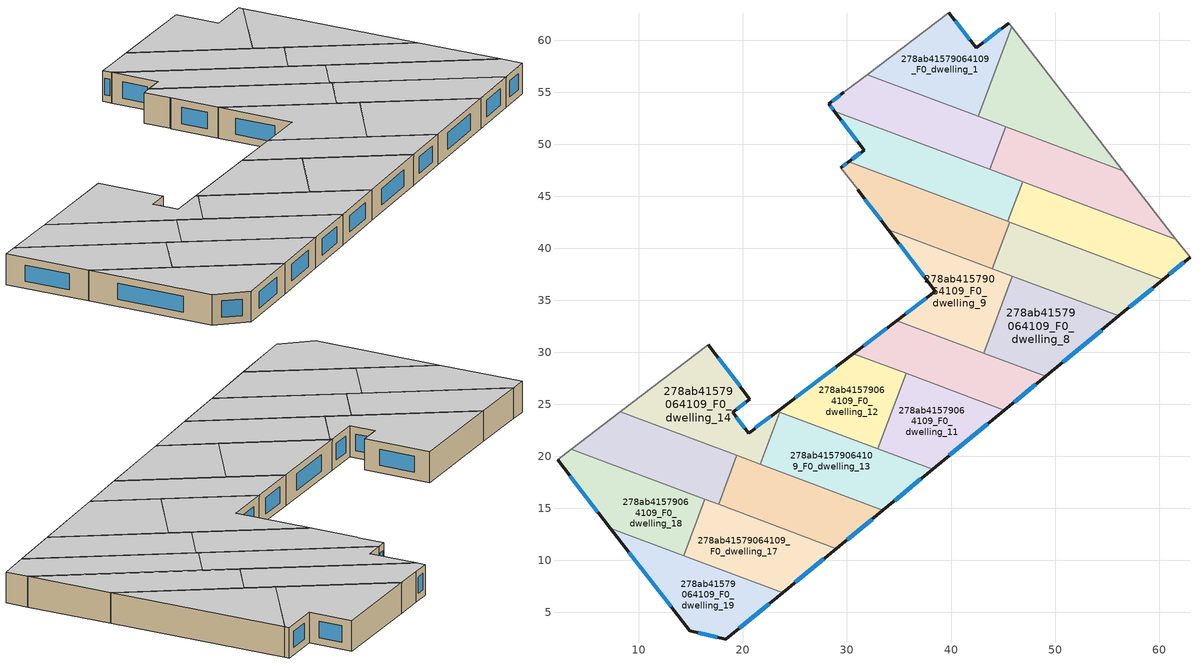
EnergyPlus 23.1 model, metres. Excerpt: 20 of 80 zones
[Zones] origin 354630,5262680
278ab41579064109_F0_dwelling_0
 floor ground (EU_floor_Construction): 45.82,61.27 56.52,47.46 42.6,52.67 z0
 wall to 278ab41579064109_F0_dwelling_1 (EU_wall_Construction): 45.82,61.27 42.6,52.67 z0:3
 wall adiabatic (EU_wall_Construction): 56.52,47.46 45.82,61.27 z0:3
 wall to 278ab41579064109_F0_dwelling_2 (EU_wall_Construction): 45.26,51.67 56.52,47.46 z0:3
 wall to 278ab41579064109_F0_dwelling_3 (EU_wall_Construction): 42.6,52.67 45.26,51.67 z0:3
 ceiling to 278ab41579064109_F1_dwelling_0 (EU_floor_Construction): 56.52,47.46 45.82,61.27 42.6,52.67 z3
278ab41579064109_F0_dwelling_1
 floor ground (EU_floor_Construction): 45.54,61.64 45.82,61.27 42.6,52.67 31.93,56.67 39.79,62.65 42.4,59.25 z0
 wall outside (EU_wall_Construction): 45.54,61.64 42.4,59.25 39.79,62.65 z0:3
 wall adiabatic (EU_wall_Construction): 39.79,62.65 31.93,56.67 / 45.82,61.27 45.54,61.64 z0:3
 wall to 278ab41579064109_F0_dwelling_3 (EU_wall_Construction): 31.93,56.67 42.6,52.67 z0:3
 window (EU_Window_Construction): 41.79,60.05 40.4,61.85 / 44.8,61.08 43.14,59.81 z0.7:2.3
 ceiling to 278ab41579064109_F1_dwelling_1 (EU_floor_Construction): 42.6,52.67 45.82,61.27 45.54,61.64 42.4,59.25 39.79,62.65 31.93,56.67 z3
278ab41579064109_F0_dwelling_10
 floor ground (EU_floor_Construction): 49.09,27.7 45.14,24.44 30.62,29.88 34.79,33.05 z0
 wall outside (EU_wall_Construction): 34.79,33.05 30.62,29.88 / 45.14,24.44 49.09,27.7 z0:3
 wall to 278ab41579064109_F0_dwelling_11 (EU_wall_Construction): 35.68,27.98 45.14,24.44 z0:3
 wall to 278ab41579064109_F0_dwelling_9 (EU_wall_Construction): 43.14,29.92 34.79,33.05 z0:3
 wall to 278ab41579064109_F0_dwelling_12 (EU_wall_Construction): 30.62,29.88 35.68,27.98 z0:3
 wall to 278ab41579064109_F0_dwelling_8 (EU_wall_Construction): 49.09,27.7 43.14,29.92 z0:3
 window (EU_Window_Construction): 33.81,32.3 31.6,30.62 / 46.06,25.21 48.16,26.93 z0.7:2.3
 ceiling to 278ab41579064109_F1_dwelling_10 (EU_floor_Construction): 49.09,27.7 34.79,33.05 30.62,29.88 45.14,24.44 z3
278ab41579064109_F0_dwelling_11
 floor ground (EU_floor_Construction): 45.14,24.44 38.23,18.75 32.97,20.72 35.68,27.98 z0
 wall outside (EU_wall_Construction): 38.23,18.75 45.14,24.44 z0:3
 wall to 278ab41579064109_F0_dwelling_12 (EU_wall_Construction): 35.68,27.98 32.97,20.72 z0:3
 wall to 278ab41579064109_F0_dwelling_13 (EU_wall_Construction): 32.97,20.72 38.23,18.75 z0:3
 window (EU_Window_Construction): 39.85,20.09 43.51,23.11 z0.7:2.3
 ceiling to 278ab41579064109_F1_dwelling_11 (EU_floor_Construction): 45.14,24.44 35.68,27.98 32.97,20.72 38.23,18.75 z3
278ab41579064109_F0_dwelling_12
 floor ground (EU_floor_Construction): 35.68,27.98 32.97,20.72 23.33,24.33 30.62,29.88 z0
 wall outside (EU_wall_Construction): 30.62,29.88 23.33,24.33 z0:3
 wall to 278ab41579064109_F0_dwelling_14 (EU_wall_Construction): 23.33,24.33 23.54,24.25 z0:3
 wall to 278ab41579064109_F0_dwelling_13 (EU_wall_Construction): 23.54,24.25 32.97,20.72 z0:3
 window (EU_Window_Construction): 28.91,28.57 25.04,25.63 z0.7:2.3
 ceiling to 278ab41579064109_F1_dwelling_12 (EU_floor_Construction): 32.97,20.72 35.68,27.98 30.62,29.88 23.33,24.33 z3
278ab41579064109_F0_dwelling_13
 floor ground (EU_floor_Construction): 38.23,18.75 33.46,14.83 21.66,19.25 23.54,24.25 z0
 wall outside (EU_wall_Construction): 33.46,14.83 38.23,18.75 z0:3
 wall to 278ab41579064109_F0_dwelling_14 (EU_wall_Construction): 23.54,24.25 21.66,19.25 z0:3
 wall to 278ab41579064109_F0_dwelling_15 (EU_wall_Construction): 21.66,19.25 33.46,14.83 z0:3
 window (EU_Window_Construction): 34.58,15.75 37.11,17.83 z0.7:2.3
 ceiling to 278ab41579064109_F1_dwelling_13 (EU_floor_Construction): 38.23,18.75 23.54,24.25 21.66,19.25 33.46,14.83 z3
278ab41579064109_F0_dwelling_14
 floor ground (EU_floor_Construction): 20.66,25.49 19.01,24.24 20.56,22.23 23.33,24.33 23.54,24.25 21.66,19.25 8.23,24.28 16.68,30.71 z0
 wall outside (EU_wall_Construction): 23.33,24.33 20.56,22.23 19.01,24.24 20.66,25.49 16.68,30.71 z0:3
 wall adiabatic (EU_wall_Construction): 16.68,30.71 8.23,24.28 z0:3
 wall to 278ab41579064109_F0_dwelling_16 (EU_wall_Construction): 8.23,24.28 19.42,20.09 z0:3
 wall to 278ab41579064109_F0_dwelling_15 (EU_wall_Construction): 19.42,20.09 21.66,19.25 z0:3
 window (EU_Window_Construction): 22.68,23.84 21.21,22.72 / 19.73,26.72 17.61,29.48 / 19.4,24.54 20.27,25.2 / 20.19,22.7 19.37,23.77 z0.7:2.3
 ceiling to 278ab41579064109_F1_dwelling_14 (EU_floor_Construction): 21.66,19.25 23.54,24.25 23.33,24.33 20.56,22.23 19.01,24.24 20.66,25.49 16.68,30.71 8.23,24.28 z3
278ab41579064109_F0_dwelling_15
 floor ground (EU_floor_Construction): 33.46,14.83 28.97,11.13 17.65,15.37 19.42,20.09 z0
 wall outside (EU_wall_Construction): 28.97,11.13 33.46,14.83 z0:3
 wall to 278ab41579064109_F0_dwelling_16 (EU_wall_Construction): 19.42,20.09 17.65,15.37 z0:3
 wall to 278ab41579064109_F0_dwelling_17 (EU_wall_Construction): 17.65,15.37 28.97,11.13 z0:3
 window (EU_Window_Construction): 30.03,12 32.41,13.96 z0.7:2.3
 ceiling to 278ab41579064109_F1_dwelling_15 (EU_floor_Construction): 33.46,14.83 19.42,20.09 17.65,15.37 28.97,11.13 z3
278ab41579064109_F0_dwelling_16
 floor ground (EU_floor_Construction): 19.42,20.09 17.65,15.37 3.49,20.67 8.23,24.28 z0
 wall adiabatic (EU_wall_Construction): 8.23,24.28 3.49,20.67 z0:3
 wall to 278ab41579064109_F0_dwelling_18 (EU_wall_Construction): 3.49,20.67 16.34,15.86 z0:3
 wall to 278ab41579064109_F0_dwelling_17 (EU_wall_Construction): 16.34,15.86 17.65,15.37 z0:3
 ceiling to 278ab41579064109_F1_dwelling_16 (EU_floor_Construction): 17.65,15.37 19.42,20.09 8.23,24.28 3.49,20.67 z3
278ab41579064109_F0_dwelling_17
 floor ground (EU_floor_Construction): 28.97,11.13 23.83,6.89 14.32,10.45 16.34,15.86 z0
 wall outside (EU_wall_Construction): 23.83,6.89 28.97,11.13 z0:3
 wall to 278ab41579064109_F0_dwelling_18 (EU_wall_Construction): 16.34,15.86 14.32,10.45 z0:3
 wall to 278ab41579064109_F0_dwelling_19 (EU_wall_Construction): 14.32,10.45 23.83,6.89 z0:3
 window (EU_Window_Construction): 25.03,7.89 27.76,10.13 z0.7:2.3
 ceiling to 278ab41579064109_F1_dwelling_17 (EU_floor_Construction): 28.97,11.13 16.34,15.86 14.32,10.45 23.83,6.89 z3
278ab41579064109_F0_dwelling_18
 floor ground (EU_floor_Construction): 16.34,15.86 14.32,10.45 7.25,13.1 2.17,19.67 3.49,20.67 z0
 wall outside (EU_wall_Construction): 2.17,19.67 7.25,13.1 z0:3
 wall adiabatic (EU_wall_Construction): 3.49,20.67 2.17,19.67 z0:3
 wall to 278ab41579064109_F0_dwelling_19 (EU_wall_Construction): 7.25,13.1 14.32,10.45 z0:3
 window (EU_Window_Construction): 3.37,18.13 6.06,14.64 z0.7:2.3
 ceiling to 278ab41579064109_F1_dwelling_18 (EU_floor_Construction): 14.32,10.45 16.34,15.86 3.49,20.67 2.17,19.67 7.25,13.1 z3
278ab41579064109_F0_dwelling_19
 floor ground (EU_floor_Construction): 23.83,6.89 18.37,2.4 14.88,3.23 7.25,13.1 z0
 wall outside (EU_wall_Construction): 7.25,13.1 14.88,3.23 18.37,2.4 23.83,6.89 z0:3
 window (EU_Window_Construction): 19.65,3.45 22.54,5.84 / 15.7,3.03 17.55,2.59 / 9.04,10.78 13.09,5.55 z0.7:2.3
 ceiling to 278ab41579064109_F1_dwelling_19 (EU_floor_Construction): 23.83,6.89 7.25,13.1 14.88,3.23 18.37,2.4 z3
278ab41579064109_F0_dwelling_2
 floor ground (EU_floor_Construction): 56.52,47.46 61.63,40.87 43.73,47.57 45.26,51.67 z0
 wall to 278ab41579064109_F0_dwelling_3 (EU_wall_Construction): 45.26,51.67 43.73,47.57 z0:3
 wall adiabatic (EU_wall_Construction): 61.63,40.87 56.52,47.46 z0:3
 wall to 278ab41579064109_F0_dwelling_4 (EU_wall_Construction): 46.88,46.39 61.63,40.87 z0:3
 wall to 278ab41579064109_F0_dwelling_5 (EU_wall_Construction): 43.73,47.57 46.88,46.39 z0:3
 ceiling to 278ab41579064109_F1_dwelling_2 (EU_floor_Construction): 61.63,40.87 56.52,47.46 45.26,51.67 43.73,47.57 z3
278ab41579064109_F0_dwelling_3
 floor ground (EU_floor_Construction): 45.26,51.67 43.73,47.57 28.79,53.16 28.25,53.87 29.71,54.98 31.93,56.67 z0
 wall outside (EU_wall_Construction): 29.71,54.98 28.25,53.87 28.79,53.16 z0:3
 wall adiabatic (EU_wall_Construction): 31.93,56.67 29.71,54.98 z0:3
 wall to 278ab41579064109_F0_dwelling_5 (EU_wall_Construction): 28.79,53.16 43.73,47.57 z0:3
 window (EU_Window_Construction): 29.36,54.72 28.59,54.13 / 28.37,53.71 28.66,53.33 z0.7:2.3
 ceiling to 278ab41579064109_F1_dwelling_3 (EU_floor_Construction): 43.73,47.57 45.26,51.67 31.93,56.67 29.71,54.98 28.25,53.87 28.79,53.16 z3
278ab41579064109_F0_dwelling_4
 floor ground (EU_floor_Construction): 61.63,40.87 62.97,39.13 60.37,36.99 45.45,42.57 46.88,46.39 z0
 wall outside (EU_wall_Construction): 60.37,36.99 62.97,39.13 z0:3
 wall to 278ab41579064109_F0_dwelling_5 (EU_wall_Construction): 46.88,46.39 45.45,42.57 z0:3
 wall adiabatic (EU_wall_Construction): 62.97,39.13 61.63,40.87 z0:3
 wall to 278ab41579064109_F0_dwelling_6 (EU_wall_Construction): 45.65,42.5 60.37,36.99 z0:3
 wall to 278ab41579064109_F0_dwelling_7 (EU_wall_Construction): 45.45,42.57 45.65,42.5 z0:3
 window (EU_Window_Construction): 60.98,37.49 62.36,38.63 z0.7:2.3
 ceiling to 278ab41579064109_F1_dwelling_4 (EU_floor_Construction): 62.97,39.13 61.63,40.87 46.88,46.39 45.45,42.57 60.37,36.99 z3
278ab41579064109_F0_dwelling_5
 floor ground (EU_floor_Construction): 46.88,46.39 45.45,42.57 30.17,48.3 31.65,49.43 28.79,53.16 z0
 wall outside (EU_wall_Construction): 28.79,53.16 31.65,49.43 30.17,48.3 z0:3
 wall to 278ab41579064109_F0_dwelling_7 (EU_wall_Construction): 30.17,48.3 45.45,42.57 z0:3
 window (EU_Window_Construction): 29.46,52.29 30.98,50.31 / 31.3,49.16 30.51,48.56 z0.7:2.3
 ceiling to 278ab41579064109_F1_dwelling_5 (EU_floor_Construction): 45.45,42.57 46.88,46.39 28.79,53.16 31.65,49.43 30.17,48.3 z3
278ab41579064109_F0_dwelling_6
 floor ground (EU_floor_Construction): 60.37,36.99 56.13,33.5 43.98,38.05 45.65,42.5 z0
 wall outside (EU_wall_Construction): 56.13,33.5 60.37,36.99 z0:3
 wall to 278ab41579064109_F0_dwelling_7 (EU_wall_Construction): 45.65,42.5 43.98,38.05 z0:3
 wall to 278ab41579064109_F0_dwelling_8 (EU_wall_Construction): 45.91,37.33 56.13,33.5 z0:3
 wall to 278ab41579064109_F0_dwelling_9 (EU_wall_Construction): 43.98,38.05 45.91,37.33 z0:3
 window (EU_Window_Construction): 57.13,34.32 59.37,36.17 z0.7:2.3
 ceiling to 278ab41579064109_F1_dwelling_6 (EU_floor_Construction): 60.37,36.99 45.65,42.5 43.98,38.05 56.13,33.5 z3
278ab41579064109_F0_dwelling_7
 floor ground (EU_floor_Construction): 45.65,42.5 43.98,38.05 33.96,41.8 31.04,45.62 31.01,45.65 29.42,47.73 30.17,48.3 z0
 wall outside (EU_wall_Construction): 31.04,45.62 33.96,41.8 / 30.17,48.3 29.42,47.73 z0:3
 wall adiabatic (EU_wall_Construction): 29.42,47.73 31.01,45.65 31.04,45.62 z0:3
 wall to 278ab41579064109_F0_dwelling_9 (EU_wall_Construction): 33.96,41.8 43.98,38.05 z0:3
 window (EU_Window_Construction): 31.73,44.72 33.28,42.7 / 29.99,48.16 29.59,47.86 z0.7:2.3
 ceiling to 278ab41579064109_F1_dwelling_7 (EU_floor_Construction): 43.98,38.05 45.65,42.5 30.17,48.3 29.42,47.73 31.01,45.65 31.04,45.62 33.96,41.8 z3
278ab41579064109_F0_dwelling_8
 floor ground (EU_floor_Construction): 56.13,33.5 49.09,27.7 43.14,29.92 45.91,37.33 z0
 wall outside (EU_wall_Construction): 49.09,27.7 56.13,33.5 z0:3
 wall to 278ab41579064109_F0_dwelling_9 (EU_wall_Construction): 45.91,37.33 43.14,29.92 z0:3
 window (EU_Window_Construction): 50.74,29.06 54.48,32.14 z0.7:2.3
 ceiling to 278ab41579064109_F1_dwelling_8 (EU_floor_Construction): 56.13,33.5 45.91,37.33 43.14,29.92 49.09,27.7 z3
278ab41579064109_F0_dwelling_9
 floor ground (EU_floor_Construction): 45.91,37.33 43.14,29.92 34.79,33.05 38.5,35.87 33.96,41.8 z0
 wall outside (EU_wall_Construction): 33.96,41.8 38.5,35.87 34.79,33.05 z0:3
 window (EU_Window_Construction): 35.03,40.41 37.43,37.26 / 37.63,35.21 35.66,33.71 z0.7:2.3
 ceiling to 278ab41579064109_F1_dwelling_9 (EU_floor_Construction): 43.14,29.92 45.91,37.33 33.96,41.8 38.5,35.87 34.79,33.05 z3
[Building]
EU S2 Campaign: North Axis=0; Terrain=City; Solar Distribution=FullExterior
[Site:Location]
Budapest.Ferenc.Liszt.Intl.AP: Latitude=47.437; Longitude=19.256; Time Zone=1; Elevation=185
[SizingPeriod:WeatherFileDays]
AnnualSizingPeriod: Begin Month=1; Begin Day of Month=1; End Month=12; End Day of Month=31; Day of Week for Start Day=Monday; Use Weather File Daylight Saving Period=No; Use Weather File Rain and Snow Indicators=No
[MATERIAL]
EU_InternalMass_Material: Roughness=MediumRough; Thickness=0.1; Conductivity=1; Density=1800; Specific Heat=900; Thermal Absorptance=0.9; Solar Absorptance=0.7; Visible Absorptance=0.7
[MATERIAL:NOMASS] Roughness=MediumRough; Thermal Absorptance=0.9; Solar Absorptance=0.7; Visible Absorptance=0.7
Name | Thermal Resistance
EU_wall_NoMass | 0.832559
EU_floor_NoMass | 0.872794
[WINDOWMATERIAL:SIMPLEGLAZINGSYSTEM]
EU_Window_SimpleGlazing: UFactor=2.79869; Solar Heat Gain Coefficient=0.75; Visible Transmittance=0.75
[CONSTRUCTION]
EU_wall_Construction: EU_wall_NoMass
EU_floor_Construction: EU_floor_NoMass
EU_Window_Construction: EU_Window_SimpleGlazing
EU_InternalMass_Construction: EU_InternalMass_Material
[ZONE] Type=1; Multiplier=1; Ceiling Height=autocalculate; Floor Area=autocalculate; Part of Total Floor Area=Yes
Name | Volume
278ab41579064109_F0_dwelling_0; 278ab41579064109_F0_dwelling_7 | 204.691
278ab41579064109_F0_dwelling_1 | 204.659
278ab41579064109_F0_dwelling_10; 278ab41579064109_F0_dwelling_8; 278ab41579064109_F0_dwelling_9 | 204.702
278ab41579064109_F0_dwelling_11 | 182.59
278ab41579064109_F0_dwelling_12 | 182.588
278ab41579064109_F0_dwelling_13 | 226.742
278ab41579064109_F0_dwelling_14 | 226.754
278ab41579064109_F0_dwelling_15; 278ab41579064109_F0_dwelling_6 | 204.682
278ab41579064109_F0_dwelling_16 | 204.661
278ab41579064109_F0_dwelling_17 | 204.664
278ab41579064109_F0_dwelling_18 | 204.668
278ab41579064109_F0_dwelling_19 | 204.692
278ab41579064109_F0_dwelling_2 | 204.673
278ab41579064109_F0_dwelling_3 | 204.684
278ab41579064109_F0_dwelling_4 | 204.686
278ab41579064109_F0_dwelling_5 | 204.677
[INTERNALMASS] Construction=EU_InternalMass_Construction
Name | Zone or ZoneList | Surface Area
278ab41579064109_F0_dwelling_0_EU_InternalMass | 278ab41579064109_F0_dwelling_0 | 68.228
278ab41579064109_F0_dwelling_1_EU_InternalMass | 278ab41579064109_F0_dwelling_1 | 68.2175
278ab41579064109_F0_dwelling_2_EU_InternalMass | 278ab41579064109_F0_dwelling_2 | 68.2257
278ab41579064109_F0_dwelling_3_EU_InternalMass | 278ab41579064109_F0_dwelling_3 | 68.228
278ab41579064109_F0_dwelling_4_EU_InternalMass | 278ab41579064109_F0_dwelling_4 | 68.2291
278ab41579064109_F0_dwelling_5_EU_InternalMass | 278ab41579064109_F0_dwelling_5 | 68.2264
278ab41579064109_F0_dwelling_6_EU_InternalMass | 278ab41579064109_F0_dwelling_6 | 68.2265
278ab41579064109_F0_dwelling_7_EU_InternalMass | 278ab41579064109_F0_dwelling_7 | 68.2302
278ab41579064109_F0_dwelling_8_EU_InternalMass | 278ab41579064109_F0_dwelling_8 | 68.2335
278ab41579064109_F0_dwelling_9_EU_InternalMass | 278ab41579064109_F0_dwelling_9 | 68.2329
278ab41579064109_F0_dwelling_10_EU_InternalMass | 278ab41579064109_F0_dwelling_10 | 68.2343
278ab41579064109_F0_dwelling_11_EU_InternalMass | 278ab41579064109_F0_dwelling_11 | 60.863
278ab41579064109_F0_dwelling_12_EU_InternalMass | 278ab41579064109_F0_dwelling_12 | 60.862
278ab41579064109_F0_dwelling_13_EU_InternalMass | 278ab41579064109_F0_dwelling_13 | 75.5826
278ab41579064109_F0_dwelling_14_EU_InternalMass | 278ab41579064109_F0_dwelling_14 | 75.5865
278ab41579064109_F0_dwelling_15_EU_InternalMass | 278ab41579064109_F0_dwelling_15 | 68.2271
278ab41579064109_F0_dwelling_16_EU_InternalMass | 278ab41579064109_F0_dwelling_16 | 68.2216
278ab41579064109_F0_dwelling_17_EU_InternalMass | 278ab41579064109_F0_dwelling_17 | 68.223
278ab41579064109_F0_dwelling_18_EU_InternalMass | 278ab41579064109_F0_dwelling_18 | 68.2242
278ab41579064109_F0_dwelling_19_EU_InternalMass | 278ab41579064109_F0_dwelling_19 | 68.2308
[OTHEREQUIPMENT] Fuel Type=Electricity; Design Level Calculation Method=Watts/Area; Power per Zone Floor Area=1; Fraction Latent=0; Fraction Radiant=0; Fraction Lost=0; Carbon Dioxide Generation Rate=0; EndUse Subcategory=EU_Step8_InternalGains
Name | Zone or ZoneList or Space or SpaceList | Schedule
EU_Step8_InternalGain_278ab41579064109_F0_dwelling_0_f000 | 278ab41579064109_F0_dwelling_0 | EU_Step8_GainSchedule_278ab41579064109_F0_dwelling_0_f000
EU_Step8_InternalGain_278ab41579064109_F0_dwelling_1_f000 | 278ab41579064109_F0_dwelling_1 | EU_Step8_GainSchedule_278ab41579064109_F0_dwelling_1_f000
EU_Step8_InternalGain_278ab41579064109_F0_dwelling_2_f000 | 278ab41579064109_F0_dwelling_2 | EU_Step8_GainSchedule_278ab41579064109_F0_dwelling_2_f000
EU_Step8_InternalGain_278ab41579064109_F0_dwelling_3_f000 | 278ab41579064109_F0_dwelling_3 | EU_Step8_GainSchedule_278ab41579064109_F0_dwelling_3_f000
EU_Step8_InternalGain_278ab41579064109_F0_dwelling_4_f000 | 278ab41579064109_F0_dwelling_4 | EU_Step8_GainSchedule_278ab41579064109_F0_dwelling_4_f000
EU_Step8_InternalGain_278ab41579064109_F0_dwelling_5_f000 | 278ab41579064109_F0_dwelling_5 | EU_Step8_GainSchedule_278ab41579064109_F0_dwelling_5_f000
EU_Step8_InternalGain_278ab41579064109_F0_dwelling_6_f000 | 278ab41579064109_F0_dwelling_6 | EU_Step8_GainSchedule_278ab41579064109_F0_dwelling_6_f000
EU_Step8_InternalGain_278ab41579064109_F0_dwelling_7_f000 | 278ab41579064109_F0_dwelling_7 | EU_Step8_GainSchedule_278ab41579064109_F0_dwelling_7_f000
EU_Step8_InternalGain_278ab41579064109_F0_dwelling_8_f000 | 278ab41579064109_F0_dwelling_8 | EU_Step8_GainSchedule_278ab41579064109_F0_dwelling_8_f000
EU_Step8_InternalGain_278ab41579064109_F0_dwelling_9_f000 | 278ab41579064109_F0_dwelling_9 | EU_Step8_GainSchedule_278ab41579064109_F0_dwelling_9_f000
EU_Step8_InternalGain_278ab41579064109_F0_dwelling_10_f000 | 278ab41579064109_F0_dwelling_10 | EU_Step8_GainSchedule_278ab41579064109_F0_dwelling_10_f000
EU_Step8_InternalGain_278ab41579064109_F0_dwelling_11_f000 | 278ab41579064109_F0_dwelling_11 | EU_Step8_GainSchedule_278ab41579064109_F0_dwelling_11_f000
EU_Step8_InternalGain_278ab41579064109_F0_dwelling_12_f000 | 278ab41579064109_F0_dwelling_12 | EU_Step8_GainSchedule_278ab41579064109_F0_dwelling_12_f000
EU_Step8_InternalGain_278ab41579064109_F0_dwelling_13_f000 | 278ab41579064109_F0_dwelling_13 | EU_Step8_GainSchedule_278ab41579064109_F0_dwelling_13_f000
EU_Step8_InternalGain_278ab41579064109_F0_dwelling_14_f000 | 278ab41579064109_F0_dwelling_14 | EU_Step8_GainSchedule_278ab41579064109_F0_dwelling_14_f000
EU_Step8_InternalGain_278ab41579064109_F0_dwelling_15_f000 | 278ab41579064109_F0_dwelling_15 | EU_Step8_GainSchedule_278ab41579064109_F0_dwelling_15_f000
EU_Step8_InternalGain_278ab41579064109_F0_dwelling_16_f000 | 278ab41579064109_F0_dwelling_16 | EU_Step8_GainSchedule_278ab41579064109_F0_dwelling_16_f000
EU_Step8_InternalGain_278ab41579064109_F0_dwelling_17_f000 | 278ab41579064109_F0_dwelling_17 | EU_Step8_GainSchedule_278ab41579064109_F0_dwelling_17_f000
EU_Step8_InternalGain_278ab41579064109_F0_dwelling_18_f000 | 278ab41579064109_F0_dwelling_18 | EU_Step8_GainSchedule_278ab41579064109_F0_dwelling_18_f000
EU_Step8_InternalGain_278ab41579064109_F0_dwelling_19_f000 | 278ab41579064109_F0_dwelling_19 | EU_Step8_GainSchedule_278ab41579064109_F0_dwelling_19_f000
[ZONEVENTILATION:DESIGNFLOWRATE] Schedule=EU_AlwaysOn; Design Flow Rate Calculation Method=AirChanges/Hour; Air Changes per Hour=0.475469; Ventilation Type=Natural; Fan Pressure Rise=0; Fan Total Efficiency=1; Constant Term Coefficient=1; Temperature Term Coefficient=0; Velocity Term Coefficient=0; Velocity Squared Term Coefficient=0; Minimum Indoor Temperature=-100; Maximum Indoor Temperature=100; Delta Temperature=-100; Minimum Outdoor Temperature=-100; Maximum Outdoor Temperature=100; Maximum Wind Speed=40
Name | Zone or ZoneList or Space or SpaceList
EU_ConstantAir_278ab41579064109_F0_dwelling_0 | 278ab41579064109_F0_dwelling_0
EU_ConstantAir_278ab41579064109_F0_dwelling_1 | 278ab41579064109_F0_dwelling_1
EU_ConstantAir_278ab41579064109_F0_dwelling_2 | 278ab41579064109_F0_dwelling_2
EU_ConstantAir_278ab41579064109_F0_dwelling_3 | 278ab41579064109_F0_dwelling_3
EU_ConstantAir_278ab41579064109_F0_dwelling_4 | 278ab41579064109_F0_dwelling_4
EU_ConstantAir_278ab41579064109_F0_dwelling_5 | 278ab41579064109_F0_dwelling_5
EU_ConstantAir_278ab41579064109_F0_dwelling_6 | 278ab41579064109_F0_dwelling_6
EU_ConstantAir_278ab41579064109_F0_dwelling_7 | 278ab41579064109_F0_dwelling_7
EU_ConstantAir_278ab41579064109_F0_dwelling_8 | 278ab41579064109_F0_dwelling_8
EU_ConstantAir_278ab41579064109_F0_dwelling_9 | 278ab41579064109_F0_dwelling_9
EU_ConstantAir_278ab41579064109_F0_dwelling_10 | 278ab41579064109_F0_dwelling_10
EU_ConstantAir_278ab41579064109_F0_dwelling_11 | 278ab41579064109_F0_dwelling_11
EU_ConstantAir_278ab41579064109_F0_dwelling_12 | 278ab41579064109_F0_dwelling_12
EU_ConstantAir_278ab41579064109_F0_dwelling_13 | 278ab41579064109_F0_dwelling_13
EU_ConstantAir_278ab41579064109_F0_dwelling_14 | 278ab41579064109_F0_dwelling_14
EU_ConstantAir_278ab41579064109_F0_dwelling_15 | 278ab41579064109_F0_dwelling_15
EU_ConstantAir_278ab41579064109_F0_dwelling_16 | 278ab41579064109_F0_dwelling_16
EU_ConstantAir_278ab41579064109_F0_dwelling_17 | 278ab41579064109_F0_dwelling_17
EU_ConstantAir_278ab41579064109_F0_dwelling_18 | 278ab41579064109_F0_dwelling_18
EU_ConstantAir_278ab41579064109_F0_dwelling_19 | 278ab41579064109_F0_dwelling_19
[HVACTEMPLATE:THERMOSTAT] Constant Heating Setpoint=20; Constant Cooling Setpoint=50
EU_HeatOnly_278ab41579064109_F0_dwelling_0; EU_HeatOnly_278ab41579064109_F0_dwelling_1; EU_HeatOnly_278ab41579064109_F0_dwelling_2; EU_HeatOnly_278ab41579064109_F0_dwelling_3; EU_HeatOnly_278ab41579064109_F0_dwelling_4; EU_HeatOnly_278ab41579064109_F0_dwelling_5; EU_HeatOnly_278ab41579064109_F0_dwelling_6; EU_HeatOnly_278ab41579064109_F0_dwelling_7; EU_HeatOnly_278ab41579064109_F0_dwelling_8; EU_HeatOnly_278ab41579064109_F0_dwelling_9; EU_HeatOnly_278ab41579064109_F0_dwelling_10; EU_HeatOnly_278ab41579064109_F0_dwelling_11; EU_HeatOnly_278ab41579064109_F0_dwelling_12; EU_HeatOnly_278ab41579064109_F0_dwelling_13; EU_HeatOnly_278ab41579064109_F0_dwelling_14; EU_HeatOnly_278ab41579064109_F0_dwelling_15; EU_HeatOnly_278ab41579064109_F0_dwelling_16; EU_HeatOnly_278ab41579064109_F0_dwelling_17; EU_HeatOnly_278ab41579064109_F0_dwelling_18; EU_HeatOnly_278ab41579064109_F0_dwelling_19; EU_HeatOnly_278ab41579064109_F1_dwelling_0; EU_HeatOnly_278ab41579064109_F1_dwelling_1; EU_HeatOnly_278ab41579064109_F1_dwelling_2; EU_HeatOnly_278ab41579064109_F1_dwelling_3; EU_HeatOnly_278ab41579064109_F1_dwelling_4; EU_HeatOnly_278ab41579064109_F1_dwelling_5; EU_HeatOnly_278ab41579064109_F1_dwelling_6; EU_HeatOnly_278ab41579064109_F1_dwelling_7; EU_HeatOnly_278ab41579064109_F1_dwelling_8; EU_HeatOnly_278ab41579064109_F1_dwelling_9; EU_HeatOnly_278ab41579064109_F1_dwelling_10; EU_HeatOnly_278ab41579064109_F1_dwelling_11; EU_HeatOnly_278ab41579064109_F1_dwelling_12; EU_HeatOnly_278ab41579064109_F1_dwelling_13; EU_HeatOnly_278ab41579064109_F1_dwelling_14; EU_HeatOnly_278ab41579064109_F1_dwelling_15; EU_HeatOnly_278ab41579064109_F1_dwelling_16; EU_HeatOnly_278ab41579064109_F1_dwelling_17; EU_HeatOnly_278ab41579064109_F1_dwelling_18; EU_HeatOnly_278ab41579064109_F1_dwelling_19; EU_HeatOnly_278ab41579064109_F2_dwelling_0; EU_HeatOnly_278ab41579064109_F2_dwelling_1; EU_HeatOnly_278ab41579064109_F2_dwelling_2; EU_HeatOnly_278ab41579064109_F2_dwelling_3; EU_HeatOnly_278ab41579064109_F2_dwelling_4; EU_HeatOnly_278ab41579064109_F2_dwelling_5; EU_HeatOnly_278ab41579064109_F2_dwelling_6; EU_HeatOnly_278ab41579064109_F2_dwelling_7; EU_HeatOnly_278ab41579064109_F2_dwelling_8; EU_HeatOnly_278ab41579064109_F2_dwelling_9; EU_HeatOnly_278ab41579064109_F2_dwelling_10; EU_HeatOnly_278ab41579064109_F2_dwelling_11; EU_HeatOnly_278ab41579064109_F2_dwelling_12; EU_HeatOnly_278ab41579064109_F2_dwelling_13; EU_HeatOnly_278ab41579064109_F2_dwelling_14; EU_HeatOnly_278ab41579064109_F2_dwelling_15; EU_HeatOnly_278ab41579064109_F2_dwelling_16; EU_HeatOnly_278ab41579064109_F2_dwelling_17; EU_HeatOnly_278ab41579064109_F2_dwelling_18; EU_HeatOnly_278ab41579064109_F2_dwelling_19; EU_HeatOnly_278ab41579064109_F3_dwelling_0; EU_HeatOnly_278ab41579064109_F3_dwelling_1; EU_HeatOnly_278ab41579064109_F3_dwelling_2; EU_HeatOnly_278ab41579064109_F3_dwelling_3; EU_HeatOnly_278ab41579064109_F3_dwelling_4; EU_HeatOnly_278ab41579064109_F3_dwelling_5; EU_HeatOnly_278ab41579064109_F3_dwelling_6; EU_HeatOnly_278ab41579064109_F3_dwelling_7; EU_HeatOnly_278ab41579064109_F3_dwelling_8; EU_HeatOnly_278ab41579064109_F3_dwelling_9; EU_HeatOnly_278ab41579064109_F3_dwelling_10; EU_HeatOnly_278ab41579064109_F3_dwelling_11; EU_HeatOnly_278ab41579064109_F3_dwelling_12; EU_HeatOnly_278ab41579064109_F3_dwelling_13; EU_HeatOnly_278ab41579064109_F3_dwelling_14; EU_HeatOnly_278ab41579064109_F3_dwelling_15; EU_HeatOnly_278ab41579064109_F3_dwelling_16; EU_HeatOnly_278ab41579064109_F3_dwelling_17; EU_HeatOnly_278ab41579064109_F3_dwelling_18; EU_HeatOnly_278ab41579064109_F3_dwelling_19
[HVACTEMPLATE:ZONE:IDEALLOADSAIRSYSTEM] System Availability Schedule=EU_AlwaysOn; Maximum Heating Supply Air Temperature=50; Minimum Cooling Supply Air Temperature=13; Maximum Heating Supply Air Humidity Ratio=0.0156; Minimum Cooling Supply Air Humidity Ratio=0.0077; Heating Limit=NoLimit; Cooling Limit=NoLimit; Heating Availability Schedule=EU_AlwaysOn; Cooling Availability Schedule=EU_CoolingOff; Dehumidification Control Type=ConstantSensibleHeatRatio; Cooling Sensible Heat Ratio=0.7; Dehumidification Setpoint=60; Humidification Control Type=None; Humidification Setpoint=30; Outdoor Air Method=None; Outdoor Air Flow Rate per Person=0.00944; Outdoor Air Flow Rate per Zone Floor Area=0; Outdoor Air Flow Rate per Zone=0; Demand Controlled Ventilation Type=None; Outdoor Air Economizer Type=NoEconomizer; Heat Recovery Type=None; Sensible Heat Recovery Effectiveness=0.7; Latent Heat Recovery Effectiveness=0.65
Name | Template Thermostat
278ab41579064109_F0_dwelling_0 | EU_HeatOnly_278ab41579064109_F0_dwelling_0
278ab41579064109_F0_dwelling_1 | EU_HeatOnly_278ab41579064109_F0_dwelling_1
278ab41579064109_F0_dwelling_2 | EU_HeatOnly_278ab41579064109_F0_dwelling_2
278ab41579064109_F0_dwelling_3 | EU_HeatOnly_278ab41579064109_F0_dwelling_3
278ab41579064109_F0_dwelling_4 | EU_HeatOnly_278ab41579064109_F0_dwelling_4
278ab41579064109_F0_dwelling_5 | EU_HeatOnly_278ab41579064109_F0_dwelling_5
278ab41579064109_F0_dwelling_6 | EU_HeatOnly_278ab41579064109_F0_dwelling_6
278ab41579064109_F0_dwelling_7 | EU_HeatOnly_278ab41579064109_F0_dwelling_7
278ab41579064109_F0_dwelling_8 | EU_HeatOnly_278ab41579064109_F0_dwelling_8
278ab41579064109_F0_dwelling_9 | EU_HeatOnly_278ab41579064109_F0_dwelling_9
278ab41579064109_F0_dwelling_10 | EU_HeatOnly_278ab41579064109_F0_dwelling_10
278ab41579064109_F0_dwelling_11 | EU_HeatOnly_278ab41579064109_F0_dwelling_11
278ab41579064109_F0_dwelling_12 | EU_HeatOnly_278ab41579064109_F0_dwelling_12
278ab41579064109_F0_dwelling_13 | EU_HeatOnly_278ab41579064109_F0_dwelling_13
278ab41579064109_F0_dwelling_14 | EU_HeatOnly_278ab41579064109_F0_dwelling_14
278ab41579064109_F0_dwelling_15 | EU_HeatOnly_278ab41579064109_F0_dwelling_15
278ab41579064109_F0_dwelling_16 | EU_HeatOnly_278ab41579064109_F0_dwelling_16
278ab41579064109_F0_dwelling_17 | EU_HeatOnly_278ab41579064109_F0_dwelling_17
278ab41579064109_F0_dwelling_18 | EU_HeatOnly_278ab41579064109_F0_dwelling_18
278ab41579064109_F0_dwelling_19 | EU_HeatOnly_278ab41579064109_F0_dwelling_19
[SIZING:ZONE] Zone Cooling Design Supply Air Temperature Input Method=SupplyAirTemperature; Zone Cooling Design Supply Air Temperature=13; Zone Heating Design Supply Air Temperature Input Method=SupplyAirTemperature; Zone Heating Design Supply Air Temperature=50; Zone Cooling Design Supply Air Humidity Ratio=0.008; Zone Heating Design Supply Air Humidity Ratio=0.008; Cooling Design Air Flow Method=DesignDay; Cooling Design Air Flow Rate=0; Cooling Minimum Air Flow per Zone Floor Area=0.000762; Cooling Minimum Air Flow=0; Cooling Minimum Air Flow Fraction=0.2; Heating Design Air Flow Method=DesignDay; Heating Design Air Flow Rate=0; Heating Maximum Air Flow per Zone Floor Area=0.002032; Heating Maximum Air Flow=0.141576; Heating Maximum Air Flow Fraction=0.3; Account for Dedicated Outdoor Air System=No; Dedicated Outdoor Air System Control Strategy=NeutralSupplyAir; Dedicated Outdoor Air Low Setpoint Temperature for Design=autosize; Dedicated Outdoor Air High Setpoint Temperature for Design=autosize; Zone Load Sizing Method=Sensible Load Only No Latent Load; Zone Latent Cooling Design Supply Air Humidity Ratio Input Method=HumidityRatioDifference; Zone Cooling Design Supply Air Humidity Ratio Difference=0.005; Zone Latent Heating Design Supply Air Humidity Ratio Input Method=HumidityRatioDifference; Zone Humidification Design Supply Air Humidity Ratio Difference=0.005
278ab41579064109_F0_dwelling_0; 278ab41579064109_F0_dwelling_1; 278ab41579064109_F0_dwelling_2; 278ab41579064109_F0_dwelling_3; 278ab41579064109_F0_dwelling_4; 278ab41579064109_F0_dwelling_5; 278ab41579064109_F0_dwelling_6; 278ab41579064109_F0_dwelling_7; 278ab41579064109_F0_dwelling_8; 278ab41579064109_F0_dwelling_9; 278ab41579064109_F0_dwelling_10; 278ab41579064109_F0_dwelling_11; 278ab41579064109_F0_dwelling_12; 278ab41579064109_F0_dwelling_13; 278ab41579064109_F0_dwelling_14; 278ab41579064109_F0_dwelling_15; 278ab41579064109_F0_dwelling_16; 278ab41579064109_F0_dwelling_17; 278ab41579064109_F0_dwelling_18; 278ab41579064109_F0_dwelling_19
[SCHEDULE:CONSTANT]
Name | Hourly Value
EU_AlwaysOn | 1
EU_CoolingOff | 0
[SCHEDULE:FILE] Column Number=1; Rows to Skip at Top=0; Number of Hours of Data=8760; Column Separator=Comma; Interpolate to Timestep=No; Minutes per Item=60; Adjust Schedule for Daylight Savings=Yes
Name | File
EU_Step8_GainSchedule_278ab41579064109_F0_dwelling_0_f000 | ../../schedules/278ab41579064109/278ab41579064109_F0_dwelling_0_f000_gain.csv
EU_Step8_GainSchedule_278ab41579064109_F0_dwelling_1_f000 | ../../schedules/278ab41579064109/278ab41579064109_F0_dwelling_1_f000_gain.csv
EU_Step8_GainSchedule_278ab41579064109_F0_dwelling_2_f000 | ../../schedules/278ab41579064109/278ab41579064109_F0_dwelling_2_f000_gain.csv
EU_Step8_GainSchedule_278ab41579064109_F0_dwelling_3_f000 | ../../schedules/278ab41579064109/278ab41579064109_F0_dwelling_3_f000_gain.csv
EU_Step8_GainSchedule_278ab41579064109_F0_dwelling_4_f000 | ../../schedules/278ab41579064109/278ab41579064109_F0_dwelling_4_f000_gain.csv
EU_Step8_GainSchedule_278ab41579064109_F0_dwelling_5_f000 | ../../schedules/278ab41579064109/278ab41579064109_F0_dwelling_5_f000_gain.csv
EU_Step8_GainSchedule_278ab41579064109_F0_dwelling_6_f000 | ../../schedules/278ab41579064109/278ab41579064109_F0_dwelling_6_f000_gain.csv
EU_Step8_GainSchedule_278ab41579064109_F0_dwelling_7_f000 | ../../schedules/278ab41579064109/278ab41579064109_F0_dwelling_7_f000_gain.csv
EU_Step8_GainSchedule_278ab41579064109_F0_dwelling_8_f000 | ../../schedules/278ab41579064109/278ab41579064109_F0_dwelling_8_f000_gain.csv
EU_Step8_GainSchedule_278ab41579064109_F0_dwelling_9_f000 | ../../schedules/278ab41579064109/278ab41579064109_F0_dwelling_9_f000_gain.csv
EU_Step8_GainSchedule_278ab41579064109_F0_dwelling_10_f000 | ../../schedules/278ab41579064109/278ab41579064109_F0_dwelling_10_f000_gain.csv
EU_Step8_GainSchedule_278ab41579064109_F0_dwelling_11_f000 | ../../schedules/278ab41579064109/278ab41579064109_F0_dwelling_11_f000_gain.csv
EU_Step8_GainSchedule_278ab41579064109_F0_dwelling_12_f000 | ../../schedules/278ab41579064109/278ab41579064109_F0_dwelling_12_f000_gain.csv
EU_Step8_GainSchedule_278ab41579064109_F0_dwelling_13_f000 | ../../schedules/278ab41579064109/278ab41579064109_F0_dwelling_13_f000_gain.csv
EU_Step8_GainSchedule_278ab41579064109_F0_dwelling_14_f000 | ../../schedules/278ab41579064109/278ab41579064109_F0_dwelling_14_f000_gain.csv
EU_Step8_GainSchedule_278ab41579064109_F0_dwelling_15_f000 | ../../schedules/278ab41579064109/278ab41579064109_F0_dwelling_15_f000_gain.csv
EU_Step8_GainSchedule_278ab41579064109_F0_dwelling_16_f000 | ../../schedules/278ab41579064109/278ab41579064109_F0_dwelling_16_f000_gain.csv
EU_Step8_GainSchedule_278ab41579064109_F0_dwelling_17_f000 | ../../schedules/278ab41579064109/278ab41579064109_F0_dwelling_17_f000_gain.csv
EU_Step8_GainSchedule_278ab41579064109_F0_dwelling_18_f000 | ../../schedules/278ab41579064109/278ab41579064109_F0_dwelling_18_f000_gain.csv
EU_Step8_GainSchedule_278ab41579064109_F0_dwelling_19_f000 | ../../schedules/278ab41579064109/278ab41579064109_F0_dwelling_19_f000_gain.csv
